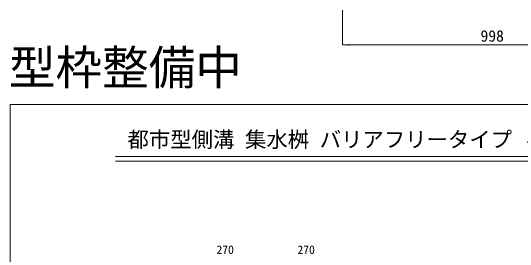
# Model space of a CAD drawing. Units: millimetres at full size, sheet at 1:40; details may follow other scales. Extents: x 69750 to 116230, y -28801 to 513.
# Drawn here: x 72276 to 73979, y -22038 to -21223 of the extents above; entities that cross this region are included whole.
import ezdxf
from ezdxf.enums import TextEntityAlignment as Align

# ---------------------------------------------------------------- set-up
doc = ezdxf.new("R2010")
doc.units = ezdxf.units.MM
doc.header["$LTSCALE"] = 40
for name, color, linetype, lineweight in [('0_2', 7, 'Continuous', 13), ('図枠', 7, 'Continuous', 5), ('寸法線', 7, 'Continuous', 9)]:
    doc.layers.add(name, color=color, linetype=linetype, lineweight=lineweight)
doc.styles.add('ＭＳ ゴシック', font='')
doc.styles.get('ＭＳ ゴシック').set_extended_font_data('MS Gothic')

# ---------------------------------------------------------------- blocks, each defined once
blk = doc.blocks.new('filled_arrow')
at = {"color": 0, "linetype": 'Continuous', "lineweight": -2}
blk.add_solid([(7.5, 1.25), (0, 0), (7.5, -1.25)], dxfattribs=at)

msp = doc.modelspace()

# ---------------------------------------------------------------- linework, layer by layer
at = {"layer": '0_2', "color": 1, "lineweight": 20}
msp.add_lwpolyline([(72276.19, -24538.11), (80549.4, -24538.11), (80549.4, -21536.98), (72276.19, -21536.98)], close=True, dxfattribs=at)
at = {"layer": '図枠', "lineweight": 13}
for p, q in [((72627.33, -21710.37), (74556.85, -21710.37)), ((72627.33, -21725.37), (74556.85, -21725.37))]:
    msp.add_line(p, q, dxfattribs=at)
at = {"layer": '寸法線'}
for p, q in [((73384.41, -21222.56), (73384.41, -21338.31)), ((73384.41, -21338.31), (74382.41, -21338.31))]:
    msp.add_line(p, q, dxfattribs=at)

# ---------------------------------------------------------------- block references
at = {"layer": '寸法線', "xscale": 3.47, "yscale": 3.47}
msp.add_blockref('filled_arrow', (73384.41, -21338.31), dxfattribs=at)

# ---------------------------------------------------------------- texts
at = {"layer": '0_2', "color": 1, "style": 'ＭＳ ゴシック'}
msp.add_text('\u3000型枠整備中', height=113.9, dxfattribs=at).set_placement((72116.62, -21413.44), align=Align.MIDDLE_LEFT)
at = {"layer": '図枠', "style": 'ＭＳ ゴシック'}
msp.add_text('都市型側溝 集水桝 バリアフリータイプ ４００型 断面図', height=52.22, dxfattribs=at).set_placement((73593.18, -21653.4), align=Align.MIDDLE_CENTER)
at = {"layer": '寸法線', "style": 'ＭＳ ゴシック'}
for s, height, p in [('998', 37.98, (73883.41, -21308.31)), ('270', 28.48, (72992.95, -22020.8)), ('270', 28.48, (73262.95, -22020.8))]:
    msp.add_text(s, height=height, dxfattribs=at).set_placement(p, align=Align.MIDDLE_CENTER)

doc.saveas('drawing.dxf')
